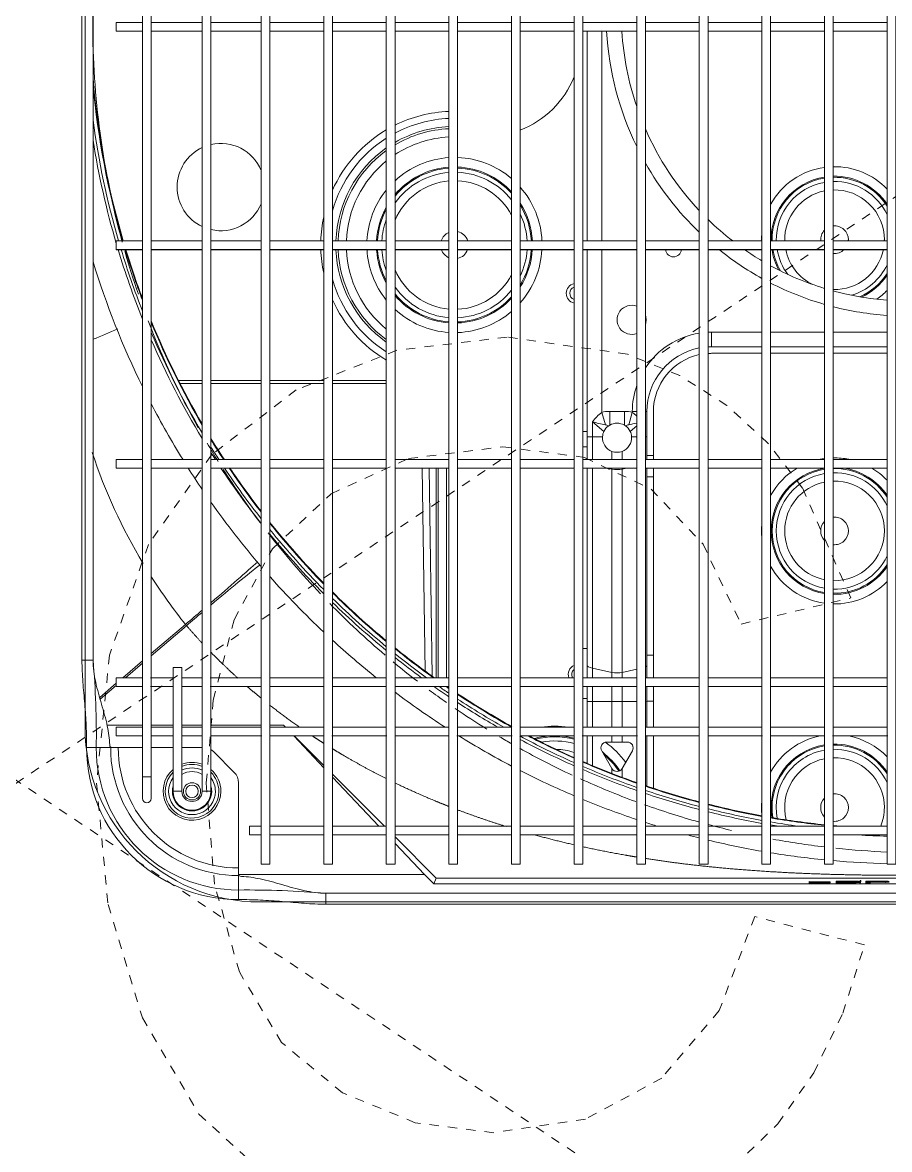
# Model space of a CAD drawing. Header units: millimetres. Extents: x 147808 to 200719, y -28592 to 8154.
# Drawn here: x 180945.8 to 181243.5, y -5226.2 to -4839.4 of the extents above; entities that cross this region are included whole.
import ezdxf

# ---------------------------------------------------------------- set-up
doc = ezdxf.new("R2010")
doc.units = ezdxf.units.MM
doc.linetypes.add('Dash', pattern=[6.35, 3.175, -3.175])
for name, color, linetype, lineweight in [('0-1', 7, 'Continuous', 5), ('A-DETL-WIDE', 7, 'Continuous', 80), ('G-IMPT', 7, 'Continuous', 5), ('M-EQPM', 7, 'Continuous', 5), ('M-EQPM-3', 7, 'Continuous', 80)]:
    doc.layers.add(name, color=color, linetype=linetype, lineweight=lineweight)
for name, color, linetype, lineweight, true_color in [('0-2', 7, 'Continuous', 5, 0x515151), ('G-IMPT-2', 7, 'Continuous', 5, 0x666666), ('M-EQPM-HDLN-1', 7, 'Dash', 5, 0x515151)]:
    doc.layers.add(name, color=color, linetype=linetype, lineweight=lineweight, true_color=true_color)

# ---------------------------------------------------------------- blocks, each defined once
blk = doc.blocks.new('TJ空调外机 - TJ空调外机1800_1200-1400100-10-001 一层空调通风平面图')
at = {"layer": 'M-EQPM-HDLN-1'}
for p, q in [((900, 600), (-900, -600)), ((-900, 600), (900, -600)), ((167.82, 152.65), (129.97, 148.11)), ((209.13, 146.78), (167.82, 152.65)), ((129.97, 148.11), (95.43, 134.51)), ((227.1, 139.44), (209.13, 146.78)), ((243.28, 129.18), (227.1, 139.44)), ((95.43, 134.51), (66.3, 112.17)), ((257.4, 116.25), (243.28, 129.18)), ((269.2, 100.92), (257.4, 116.25)), ((134, 110.95), (166.35, 114.98)), ((166.35, 114.98), (194.42, 111.34)), ((66.3, 112.17), (44.69, 81.43)), ((107.42, 98.86), (134, 110.95)), ((194.42, 111.34), (217.27, 100.44)), ((285.84, 63.1), (269.2, 100.92)), ((87.25, 79.99), (107.42, 98.86)), ((217.27, 100.44), (235.11, 81.6)), ((44.69, 81.43), (31.31, 43.48)), ((235.11, 81.6), (248.17, 54.13)), ((74.12, 55.6), (87.25, 79.99)), ((248.17, 54.13), (285.84, 63.1)), ((66.92, 28.03), (74.12, 55.6)), ((31.31, 43.48), (26.85, -0.47)), ((64.52, -0.39), (66.92, 28.03)), ((26.85, -0.47), (30.8, -42.13)), ((67.36, -35.19), (64.52, -0.39)), ((75.89, -65.29), (67.36, -35.19)), ((30.8, -42.13), (42.63, -81.03)), ((252.88, -46.3), (240.69, -78.57)), ((290.55, -56.02), (252.88, -46.3)), ((283.1, -79.44), (290.55, -56.02)), ((90.42, -89.52), (75.89, -65.29)), ((42.63, -81.03), (62.02, -114.12)), ((240.69, -78.57), (220.91, -101.78)), ((273.17, -99.91), (283.1, -79.44)), ((111.28, -106.75), (90.42, -89.52)), ((260.76, -117.43), (273.17, -99.91)), ((220.91, -101.78), (194.71, -115.8)), ((136.29, -117.04), (111.28, -106.75)), ((62.02, -114.12), (88.62, -138.35)), ((194.71, -115.8), (163.26, -120.47)), ((163.26, -120.47), (136.29, -117.04)), ((245.89, -131.98), (260.76, -117.43))]:
    blk.add_line(p, q, dxfattribs=at)
blk = doc.blocks.new('YXQH_AR_B9-20_rvt-1-10-001 一层空调通风平面图')
at = {"layer": '0-2'}
blk.add_blockref('TJ空调外机 - TJ空调外机1800_1200-1400100-10-001 一层空调通风平面图', (180944.35, -5100), dxfattribs=at)
blk = doc.blocks.new('RUXYQ18BA - top_dwg-2871796-10-001 一层空调通风平面图')
at = {"layer": 'A-DETL-WIDE'}
for points in [[(1076.62, -367.31), (1076.76, -367.32), (1076.82, -367.33), (1076.83, -367.35)], [(1076.62, -367.61), (1076.76, -367.62), (1076.82, -367.63), (1076.83, -367.65)]]:
    blk.add_open_spline(points, degree=3, dxfattribs=at)
at = {"layer": 'G-IMPT'}
for p, q in [((850.79, 188.42), (850.79, -336.37)), ((853.78, -336.37), (853.78, 188.42)), ((813.3, 143.44), (813.3, -291.39)), ((833.29, -75.47), (850.79, -75.47)), ((853.78, -75.47), (871.03, -75.47)), ((874.03, -75.47), (892.52, -75.47)), ((895.52, -75.47), (914.01, -75.47)), ((917.01, -75.47), (935.5, -75.47)), ((938.5, -75.47), (956.99, -75.47)), ((959.99, -75.47), (978.48, -75.47)), ((981.48, -75.47), (999.98, -75.47)), ((982.98, -75.47), (982.98, -147.45)), ((1002.97, -75.47), (1021.47, -75.47)), ((1024.47, -75.47), (1042.96, -75.47)), ((1045.96, -75.47), (1064.45, -75.47)), ((1067.45, -75.47), (1085.94, -75.47)), ((850.79, -147.45), (833.29, -147.45)), ((833.29, -150.44), (850.79, -150.44)), ((871.03, -147.45), (853.78, -147.45)), ((853.78, -150.44), (871.03, -150.44)), ((892.52, -147.45), (874.03, -147.45)), ((874.03, -150.44), (892.52, -150.44)), ((914.01, -147.45), (895.52, -147.45)), ((895.52, -150.44), (914.01, -150.44)), ((935.5, -147.45), (917.01, -147.45)), ((917.01, -150.44), (935.5, -150.44)), ((956.99, -147.45), (938.5, -147.45)), ((938.5, -150.44), (956.99, -150.44)), ((978.48, -147.45), (959.99, -147.45)), ((959.99, -150.44), (978.48, -150.44)), ((999.98, -147.45), (981.48, -147.45)), ((981.48, -150.44), (999.98, -150.44)), ((1021.47, -147.45), (1002.97, -147.45)), ((1002.97, -150.44), (1021.47, -150.44)), ((1042.96, -147.45), (1024.47, -147.45)), ((1024.47, -150.44), (1042.96, -150.44)), ((1064.45, -147.45), (1045.96, -147.45)), ((1045.96, -150.44), (1064.45, -150.44)), ((1085.94, -147.45), (1067.45, -147.45)), ((1067.45, -150.44), (1085.94, -150.44)), ((1042.96, -183.78), (1025.72, -183.78)), ((1064.45, -183.78), (1045.96, -183.78)), ((1085.94, -183.78), (1067.45, -183.78)), ((1042.96, -186.03), (1025.72, -186.03)), ((1064.45, -186.03), (1045.96, -186.03)), ((1085.94, -186.03), (1067.45, -186.03)), ((990.72, -210.69), (990.36, -210.92)), ((996.1, -210.92), (995.74, -210.69)), ((850.79, -222.42), (833.29, -222.42)), ((871.03, -222.42), (853.78, -222.42)), ((892.52, -222.42), (874.03, -222.42)), ((914.01, -222.42), (895.52, -222.42)), ((935.5, -222.42), (917.01, -222.42)), ((956.99, -222.42), (938.5, -222.42)), ((978.48, -222.42), (959.99, -222.42)), ((999.98, -222.42), (981.48, -222.42)), ((1021.47, -222.42), (1002.97, -222.42)), ((1042.96, -222.42), (1024.47, -222.42)), ((1064.45, -222.42), (1045.96, -222.42)), ((1085.94, -222.42), (1067.45, -222.42)), ((833.29, -225.41), (850.79, -225.41)), ((853.78, -225.41), (871.03, -225.41)), ((874.03, -225.41), (892.52, -225.41)), ((895.52, -225.41), (914.01, -225.41)), ((917.01, -225.41), (935.5, -225.41)), ((931.85, -225.41), (931.85, -297.39)), ((938.5, -225.41), (956.99, -225.41)), ((959.99, -225.41), (978.48, -225.41)), ((981.48, -225.41), (999.98, -225.41)), ((1002.97, -225.41), (1021.47, -225.41)), ((1024.47, -225.41), (1042.96, -225.41)), ((1045.96, -225.41), (1064.45, -225.41)), ((1067.45, -225.41), (1085.94, -225.41)), ((840.79, -297.39), (833.29, -297.39)), ((850.79, -297.39), (843.79, -297.39)), ((871.03, -297.39), (853.78, -297.39)), ((892.52, -297.39), (874.03, -297.39)), ((914.01, -297.39), (895.52, -297.39)), ((935.5, -297.39), (917.01, -297.39)), ((956.99, -297.39), (938.5, -297.39)), ((978.48, -297.39), (959.99, -297.39)), ((999.98, -297.39), (981.48, -297.39)), ((1021.47, -297.39), (1002.97, -297.39)), ((1042.96, -297.39), (1024.47, -297.39)), ((1064.45, -297.39), (1045.96, -297.39)), ((1085.94, -297.39), (1067.45, -297.39)), ((833.29, -300.38), (840.79, -300.38)), ((843.79, -300.38), (850.79, -300.38)), ((853.78, -300.38), (871.03, -300.38)), ((874.03, -300.38), (892.52, -300.38)), ((895.52, -300.38), (914.01, -300.38)), ((917.01, -300.38), (935.5, -300.38)), ((938.5, -300.38), (956.99, -300.38)), ((959.99, -300.38), (978.48, -300.38)), ((981.48, -300.38), (999.98, -300.38)), ((1002.97, -300.38), (1021.47, -300.38)), ((1024.47, -300.38), (1042.96, -300.38)), ((1045.96, -300.38), (1064.45, -300.38)), ((1067.45, -300.38), (1085.94, -300.38)), ((818.12, -313.65), (830.29, -313.65)), ((833.29, -313.65), (840.79, -313.65)), ((840.79, -314.38), (833.29, -314.38)), ((843.79, -313.65), (850.79, -313.65)), ((850.79, -314.38), (843.79, -314.38)), ((853.78, -313.65), (871.03, -313.65)), ((871.03, -314.38), (853.78, -314.38)), ((892.52, -314.38), (874.03, -314.38)), ((914.01, -314.38), (895.52, -314.38)), ((935.5, -314.38), (917.01, -314.38)), ((956.99, -314.38), (938.5, -314.38)), ((978.48, -314.38), (959.99, -314.38)), ((999.98, -314.38), (981.48, -314.38)), ((1021.47, -314.38), (1002.97, -314.38)), ((1042.96, -314.38), (1024.47, -314.38)), ((1064.45, -314.38), (1045.96, -314.38)), ((1085.94, -314.38), (1067.45, -314.38)), ((833.29, -317.38), (840.79, -317.38)), ((843.79, -317.38), (850.79, -317.38)), ((853.78, -317.38), (871.03, -317.38)), ((874.03, -317.38), (892.52, -317.38)), ((892.52, -328.3), (882.21, -317.38)), ((892.52, -327.51), (882.41, -317.38)), ((895.52, -317.38), (914.01, -317.38)), ((917.01, -317.38), (935.5, -317.38)), ((938.5, -317.38), (956.99, -317.38)), ((959.99, -317.38), (978.48, -317.38)), ((981.48, -317.38), (999.98, -317.38)), ((982.98, -317.38), (982.98, -326.79)), ((1002.97, -317.38), (1021.47, -317.38)), ((1003.47, -317.38), (1003.47, -334.6)), ((1005.72, -317.38), (1005.72, -335.35)), ((1024.47, -317.38), (1042.96, -317.38)), ((1045.96, -317.38), (1064.45, -317.38)), ((1067.45, -317.38), (1085.94, -317.38)), ((840.79, -321.38), (833.29, -321.38)), ((850.79, -321.38), (843.79, -321.38)), ((861.82, -329.91), (854.75, -322.84)), ((913.33, -348.36), (895.52, -330.52)), ((911.46, -348.36), (895.52, -331.48)), ((892.52, -348.36), (874.03, -348.36)), ((874.03, -351.36), (892.52, -351.36)), ((914.01, -348.36), (895.52, -348.36)), ((895.52, -351.36), (914.01, -351.36)), ((935.5, -348.36), (917.01, -348.36)), ((917.01, -351.36), (935.5, -351.36)), ((956.99, -348.36), (938.5, -348.36)), ((938.5, -351.36), (956.99, -351.36)), ((978.48, -348.36), (959.99, -348.36)), ((959.99, -351.36), (978.48, -351.36)), ((999.98, -348.36), (981.48, -348.36)), ((981.48, -351.36), (999.98, -351.36)), ((1021.47, -348.36), (1002.97, -348.36)), ((1002.97, -351.36), (1021.47, -351.36)), ((1042.96, -348.36), (1024.47, -348.36)), ((1024.47, -351.36), (1042.96, -351.36)), ((1064.45, -348.36), (1045.96, -348.36)), ((1045.96, -351.36), (1064.45, -351.36)), ((1085.94, -348.36), (1067.45, -348.36)), ((1067.45, -351.36), (1085.94, -351.36)), ((927.11, -364.94), (917.01, -354.24)), ((1076.83, -367.83), (1076.83, -367.17)), ((893.27, -371.36), (1303.1, -371.36))]:
    blk.add_line(p, q, dxfattribs=at)
at = {"layer": 'G-IMPT', "flags": 128}
for points in [[(871.03, 213.41), (871.03, -361.36), (874.03, -361.36), (874.03, 213.41)], [(892.52, 213.41), (892.52, -361.36), (895.52, -361.36), (895.52, 213.41)], [(914.01, 213.41), (914.01, -361.36), (917.01, -361.36), (917.01, 213.41)], [(935.5, 213.41), (935.5, -361.36), (938.5, -361.36), (938.5, 213.41)], [(956.99, 213.41), (956.99, -361.36), (959.99, -361.36), (959.99, 213.41)], [(978.48, 213.41), (978.48, -361.36), (981.48, -361.36), (981.48, 213.41)], [(999.98, 213.41), (999.98, -361.36), (1002.97, -361.36), (1002.97, 213.41)], [(1021.47, 213.41), (1021.47, -361.36), (1024.47, -361.36), (1024.47, 213.41)], [(1042.96, 213.41), (1042.96, -361.36), (1045.96, -361.36), (1045.96, 213.41)], [(1064.45, 213.41), (1064.45, -361.36), (1067.45, -361.36), (1067.45, 213.41)], [(1085.94, 213.41), (1085.94, -361.36), (1088.94, -361.36), (1088.94, 213.41)], [(830.29, 183.42), (830.29, -331.37), (833.29, -331.37), (833.29, 183.42)], [(1064.96, -367.73), (1059.2, -367.65), (1066.45, -367.71), (1066.45, -367.75), (1059.2, -367.86), (1059.2, -367.81)]]:
    blk.add_lwpolyline(points, close=True, dxfattribs=at)
for points in [[(830.29, -72.48), (821.3, -72.48), (821.3, -75.47), (830.29, -75.47)], [(830.29, -147.45), (821.3, -147.45), (821.3, -150.44), (830.29, -150.44)], [(982.98, -150.44), (982.98, -212.91), (982.98, -218.18), (982.98, -222.42)], [(1003.47, -206.02), (1003.47, -221.16), (1003.47, -222.42)], [(1005.72, -206.02), (1005.72, -221.16), (1005.72, -222.42)], [(830.29, -222.42), (821.3, -222.42), (821.3, -225.41), (830.29, -225.41)], [(982.98, -225.41), (982.98, -287.37), (982.98, -297.39)], [(1003.47, -225.41), (1003.47, -228.38), (1003.47, -289.59), (1003.47, -297.39)], [(1005.72, -225.41), (1005.72, -228.38), (1005.72, -289.59), (1005.72, -297.39)], [(843.79, -336.37), (843.79, -293.89), (840.79, -293.89), (840.79, -336.37)], [(830.29, -297.39), (821.3, -297.39), (821.3, -300.38), (830.29, -300.38)], [(982.98, -300.38), (982.98, -304.48), (982.98, -314.38)], [(1003.47, -300.38), (1003.47, -305.48), (1003.47, -314.38)], [(1005.72, -300.38), (1005.72, -305.48), (1005.72, -314.38)], [(830.29, -314.38), (821.3, -314.38), (821.3, -317.38), (830.29, -317.38)], [(874.03, -313.65), (878.68, -313.65), (879.41, -314.38), (878.68, -313.65)], [(996.76, -319.47), (994.98, -319.47), (991.48, -319.47), (989.69, -319.47)], [(819.72, -321.38), (821.96, -321.38), (830.29, -321.38)], [(987.96, -322.47), (991.48, -328.56), (991.5, -328.59)], [(998.49, -322.47), (994.96, -328.59), (994.98, -328.56)], [(930.3, -368.13), (927.11, -364.94), (863.28, -364.94), (863.28, -362.7), (863.28, -333.44)], [(1333.09, -333.44), (1333.09, -362.24), (1333.08, -364.94), (1259.35, -364.94), (1256.17, -368.13), (930.3, -368.13), (931.1, -366.18)], [(871.03, -348.36), (867.03, -348.36), (867.03, -351.36), (871.03, -351.36)], [(1260.17, -361.36), (1255.36, -366.18), (931.1, -366.18), (917.01, -352.05)], [(1059.2, -367.81), (1059.2, -367.65), (1059.2, -367.6), (1059.2, -367.3), (1066.45, -367.41), (1066.45, -367.71)], [(1069.92, -367.58), (1069.92, -367.77), (1069.92, -367.92), (1068.47, -367.92), (1068.47, -367.54), (1068.47, -367.24)], [(1080.12, -367.58), (1080.12, -367.72), (1080.12, -367.92), (1078.67, -367.92), (1078.67, -367.54), (1078.67, -367.24)]]:
    blk.add_lwpolyline(points, dxfattribs=at)
at = {"layer": 'G-IMPT'}
blk.add_circle((847.29, -336.37), 2.15, dxfattribs=at)
for centre, radius, start, end in [((1093.19, -69.57), 98.46, 183.4358, 198.7909), ((1093.23, -68.44), 280.89, 184.7269, 196.3353), ((1093.23, -68.44), 281.09, 185.1965, 196.3234), ((937.41, -148.85), 39.98, 92.7388, 120.6827), ((1093.19, -69.57), 98.46, 203.617, 223.2454), ((857.17, -128.95), 14.99, 115.1832, 244.8168), ((857.17, -128.95), 14.99, 115.1832, 244.8168), ((857.17, -128.95), 14.99, 22.409, 103.0331), ((857.17, -128.95), 14.99, 22.409, 103.0331), ((937.41, -148.85), 39.98, 125.823, 177.9912), ((937.41, -148.85), 24.99, 94.3847, 144.7312), ((937.41, -148.85), 24.99, 38.4134, 87.5041), ((1067.9, -147.03), 19.99, 99.9217, 181.1835), ((1067.9, -147.03), 19.99, 25.4851, 91.278), ((857.17, -128.95), 14.99, 256.9669, 337.591), ((857.17, -128.95), 14.99, 256.9669, 337.591), ((937.41, -148.85), 24.99, 3.2151, 25.3716), ((937.41, -148.85), 24.99, 159.464, 176.7849), ((1093.19, -69.57), 98.46, 225.7357, 232.2692), ((1067.9, -147.03), 4.75, 0, 95.3884), ((1067.9, -147.03), 4.75, 0, 95.3884), ((937.41, -148.85), 4.75, 113.7271, 162.8317), ((937.41, -148.85), 4.75, 113.7271, 162.8317), ((937.41, -148.85), 4.75, 17.1683, 76.7501), ((937.41, -148.85), 4.75, 17.1683, 76.7501), ((1067.9, -147.03), 4.75, 136.5093, 184.9891), ((1067.9, -147.03), 4.75, 136.5093, 184.9891), ((1093.23, -68.44), 281.09, 196.9614, 200.7018), ((1093.23, -68.44), 280.89, 196.9738, 200.5936), ((937.41, -148.85), 39.98, 182.2894, 234.177), ((937.41, -148.85), 24.99, 183.6646, 200.536), ((937.41, -148.85), 4.75, 199.6577, 246.2729), ((937.41, -148.85), 4.75, 199.6577, 246.2729), ((937.41, -148.85), 4.75, 283.2499, 340.3423), ((937.41, -148.85), 4.75, 283.2499, 340.3423), ((937.41, -148.85), 24.99, 334.6284, 356.3354), ((1012.61, -150.15), 2.75, 186.1145, 353.8855), ((1012.61, -150.15), 2.75, 79.8641, 100.1359), ((1093.19, -69.57), 98.46, 235.2203, 239.326), ((1067.9, -147.03), 19.99, 189.8259, 216.4975), ((1067.9, -147.03), 4.75, 264.6116, 314.0655), ((1067.9, -147.03), 4.75, 264.6116, 314.0655), ((1067.9, -147.03), 4.75, 355.0109, 0), ((1067.9, -147.03), 4.75, 355.0109, 0), ((1093.23, -68.44), 292.88, 197.1024, 206.135), ((1093.19, -69.57), 98.46, 241.3345, 253.0296), ((1067.9, -147.03), 19.99, 287.3342, 334.5149), ((937.41, -148.85), 24.99, 215.2688, 265.6153), ((937.41, -148.85), 24.99, 272.4959, 321.5866), ((979.23, -165.43), 2.25, 109.4712, 250.5288), ((1093.19, -69.57), 98.46, 254.8456, 265.779), ((998.23, -174.53), 5, 69.5127, 290.4873), ((998.23, -174.53), 5, 0, 18.1949), ((631.2, 264.21), 481.23, 292.2388, 293.3343), ((1093.23, -68.44), 280.89, 202.2673, 210.3283), ((1093.23, -68.44), 281.09, 202.3666, 210.3979), ((998.23, -174.53), 5, 341.8051, 0), ((1025.72, -206.02), 22.24, 101.0118, 180), ((1025.72, -206.02), 22.24, 90, 93.2206), ((1025.72, -206.02), 19.99, 102.2689, 180), ((1025.72, -206.02), 19.99, 90, 93.5833), ((1093.23, -68.44), 292.88, 207.4363, 211.7161), ((993.23, -215.01), 5, 125.0171, 153.9883), ((993.23, -215.01), 5, 59.8738, 120.1262), ((993.23, -215.01), 5, 26.0117, 54.9829), ((1093.23, -68.44), 280.89, 211.5186, 213.2411), ((1093.23, -68.44), 281.09, 211.585, 213.2143), ((993.23, -215.01), 5, 175.8419, 249.5077), ((993.23, -215.01), 5, 153.9883, 175.8419), ((993.23, -215.01), 5, 290.4923, 4.1581), ((993.23, -215.01), 5, 4.1581, 26.0117), ((993.23, -215.01), 5, 249.5077, 290.4923), ((1093.23, -68.44), 292.88, 212.4084, 214.1271), ((1093.23, -68.44), 281.09, 213.9481, 217.7659), ((1093.23, -68.44), 280.89, 213.9755, 217.7132), ((1067.9, -246.99), 19.99, 99.9217, 260.0783), ((1067.9, -246.99), 19.99, 25.4851, 91.278), ((1093.23, -68.44), 292.88, 215.1591, 220.6519), ((1067.9, -246.99), 4.75, 0, 95.3884), ((1067.9, -246.99), 4.75, 0, 95.3884), ((1093.23, -68.44), 280.89, 218.7022, 224.392), ((1093.23, -68.44), 281.09, 218.7531, 224.4337), ((1067.9, -246.99), 4.75, 136.5093, 223.4907), ((1067.9, -246.99), 4.75, 136.5093, 223.4907), ((1067.9, -246.99), 4.75, 264.6116, 0), ((1067.9, -246.99), 4.75, 264.6116, 0), ((1067.9, -246.99), 19.99, 268.722, 334.5149), ((1093.23, -68.44), 292.88, 221.5443, 226.7406), ((1093.23, -68.44), 280.89, 225.2598, 230.3529), ((1093.23, -68.44), 281.09, 225.3001, 230.3867), ((1093.23, -68.44), 292.88, 227.5409, 231.415), ((1093.23, -68.44), 280.89, 231.1428, 234.594), ((1093.23, -68.44), 281.09, 231.1757, 234.5367), ((979.93, -296.28), 2.25, 130.124, 209.3579), ((1093.23, -68.44), 281.09, 235.6043, 235.865), ((1093.23, -68.44), 280.89, 235.6639, 235.8373), ((1093.23, -68.44), 292.88, 233.0093, 237.1089), ((1093.23, -68.44), 280.89, 236.5734, 240.9854), ((1093.23, -68.44), 281.09, 236.6003, 241.0382), ((820.38, -320.39), 1.33, 179.227, 219.7764), ((1093.23, -68.44), 292.88, 238.2055, 242.279), ((1093.23, -68.44), 281.09, 242.3268, 245.9064), ((1093.23, -68.44), 280.89, 242.4047, 245.8881), ((971.84, -344.08), 24.99, 74.5717, 100.5184), ((989.69, -321.47), 2, 90, 210), ((996.76, -321.47), 2, 330, 90), ((819.7, -320.89), 0.491, 226.521, 272.8887), ((851.21, -326.37), 5, 45, 59.0551), ((1067.9, -341.95), 19.99, 99.9217, 190.8181), ((1067.9, -341.95), 19.99, 25.4851, 91.278), ((1093.23, -68.44), 280.89, 246.5566, 250.6094), ((1093.23, -68.44), 281.09, 246.5742, 250.6237), ((993.23, -327.59), 2, 210, 330), ((858.28, -333.44), 5, 0, 45), ((1093.23, -68.44), 292.88, 242.9397, 246.9342), ((847.29, -336.37), 6.5, 180, 360), ((847.29, -336.37), 3.5, 180, 0), ((1093.23, -68.44), 280.89, 251.2566, 255.1971), ((1093.23, -68.44), 281.09, 251.2704, 255.2079), ((1093.23, -68.44), 292.88, 247.5703, 251.4333), ((1067.9, -341.95), 4.75, 136.5093, 223.4907), ((1067.9, -341.95), 4.75, 136.5093, 223.4907), ((1067.9, -341.95), 4.75, 0, 95.3884), ((1067.9, -341.95), 4.75, 0, 95.3884), ((1093.23, -68.44), 280.89, 255.8289, 259.6895), ((1093.23, -68.44), 281.09, 255.8392, 259.697), ((1067.9, -341.95), 4.75, 264.6116, 0), ((1067.9, -341.95), 4.75, 264.6116, 0), ((1093.23, -68.44), 292.88, 252.051, 252.8908), ((1093.23, -68.44), 280.89, 260.3107, 264.1186), ((1093.23, -68.44), 281.09, 260.3176, 264.1228), ((1093.23, -68.44), 280.89, 264.7332, 265.2475), ((1093.23, -68.44), 292.88, 255.013, 255.8164), ((1093.23, -68.44), 292.88, 256.4207, 260.1162), ((1093.23, -68.44), 292.88, 260.7111, 264.3603), ((1093.23, -68.44), 292.88, 264.9495, 268.5736), ((863.77, -364.96), 0.489, 177.0216, 223.5686), ((864.26, -364.28), 1.32, 230.1889, 270.8077)]:
    blk.add_arc(centre, radius, start, end, dxfattribs=at)
for points, knots in [([(819.05, -320.38), (818.98, -318.25), (818.66, -316.11), (817.67, -311.48), (816.95, -308.98), (815.5, -303.97), (814.77, -301.46), (813.67, -296.43), (813.3, -293.91), (813.3, -291.39)], [0, 0, 0, 0, 0.223711, 0.223711, 0.482474, 0.482474, 0.741237, 0.741237, 1, 1, 1, 1]), ([(893.27, -371.36), (890.75, -371.36), (888.23, -370.99), (883.2, -369.89), (880.68, -369.15), (875.68, -367.7), (873.18, -366.99), (868.55, -366), (866.41, -365.68), (864.28, -365.6)], [0, 0, 0, 0, 0.258763, 0.258763, 0.517526, 0.517526, 0.776289, 0.776289, 1, 1, 1, 1]), ([(1072.61, -367.24), (1073.25, -367.24), (1073.82, -367.24), (1074.29, -367.24), (1074.76, -367.24), (1075.2, -367.25), (1075.6, -367.26), (1076.01, -367.27), (1076.31, -367.28), (1076.52, -367.3)], [0.332823381, 0.332823381, 0.332823381, 0.332823381, 0.333384993, 0.333384993, 0.333384993, 0.333862304, 0.333862304, 0.333862304, 0.334353237, 0.334353237, 0.334353237, 0.334353237]), ([(1078.67, -367.24), (1080.05, -367.24), (1081.42, -367.24), (1082.8, -367.24), (1083.46, -367.24), (1084.02, -367.24), (1084.96, -367.24), (1085.4, -367.25), (1085.81, -367.26)], [0, 0, 0, 0, 0.2496949, 0.2496949, 0.2496949, 0.3745424, 0.3745424, 0.4993898, 0.4993898, 0.4993898, 0.4993898]), ([(1076.81, -367.66), (1076.74, -367.69), (1076.42, -367.71), (1075.2, -367.75), (1074.16, -367.77), (1072.72, -367.77), (1071.79, -367.76), (1070.85, -367.77), (1069.92, -367.77)], [0.4175591, 0.4175591, 0.4175591, 0.4175591, 0.5338554, 0.5338554, 0.6671766, 0.6671766, 0.6671766, 1, 1, 1, 1]), ([(1075.33, -367.65), (1075.33, -367.65), (1075.33, -367.65), (1075.33, -367.63), (1075.21, -367.62), (1074.99, -367.61), (1074.76, -367.6), (1074.49, -367.59), (1073.84, -367.59), (1073.36, -367.58), (1072.71, -367.58), (1072.47, -367.58), (1072.23, -367.58), (1071.99, -367.58)], [0.4385011, 0.4385011, 0.4385011, 0.4385011, 0.4385246, 0.4385246, 0.5, 0.5, 0.5, 0.625, 0.625, 0.75, 0.75, 0.75, 0.814375, 0.814375, 0.814375, 0.814375]), ([(1072.61, -367.54), (1073.25, -367.54), (1073.82, -367.54), (1074.29, -367.54), (1074.76, -367.54), (1075.2, -367.55), (1075.6, -367.56), (1076.01, -367.57), (1076.31, -367.58), (1076.52, -367.6)], [0.332823381, 0.332823381, 0.332823381, 0.332823381, 0.333384993, 0.333384993, 0.333384993, 0.333862304, 0.333862304, 0.333862304, 0.334353237, 0.334353237, 0.334353237, 0.334353237]), ([(1078.67, -367.54), (1080.05, -367.54), (1081.42, -367.54), (1082.8, -367.54), (1083.46, -367.54), (1084.02, -367.54), (1084.96, -367.54), (1085.4, -367.55), (1085.81, -367.56)], [0, 0, 0, 0, 0.2496949, 0.2496949, 0.2496949, 0.3745424, 0.3745424, 0.4993898, 0.4993898, 0.4993898, 0.4993898]), ([(1084.37, -367.59), (1084.04, -367.59), (1083.55, -367.58), (1082.91, -367.58), (1082.44, -367.58), (1081.96, -367.58), (1081.49, -367.58)], [0.6663407, 0.6663407, 0.6663407, 0.6663407, 0.6668297, 0.6668297, 0.6668297, 0.8363769, 0.8363769, 0.8363769, 0.8363769]), ([(1085.52, -367.65), (1085.52, -367.65), (1085.52, -367.65), (1085.52, -367.63), (1085.41, -367.62), (1084.96, -367.6), (1084.69, -367.59), (1084.37, -367.59)], [0.5344085, 0.5344085, 0.5344085, 0.5344085, 0.5348261, 0.5348261, 0.6005834, 0.6005834, 0.6663407, 0.6663407, 0.6663407, 0.6663407])]:
    blk.add_open_spline(points, degree=3, knots=knots, dxfattribs=at)
for points in [[(1068.47, -367.24), (1069.85, -367.24), (1071.23, -367.24), (1072.61, -367.24)], [(1085.81, -367.26), (1086.21, -367.27), (1086.51, -367.28), (1086.72, -367.3)], [(1068.47, -367.54), (1069.85, -367.54), (1071.23, -367.54), (1072.61, -367.54)], [(1085.81, -367.56), (1086.21, -367.57), (1086.51, -367.58), (1086.72, -367.6)]]:
    blk.add_open_spline(points, degree=3, dxfattribs=at)
at = {"layer": 'G-IMPT-2'}
for p, q in [((987.98, -147.45), (987.98, -75.47)), ((1064.45, -178.78), (1045.96, -178.78)), ((1085.94, -178.78), (1067.45, -178.78)), ((917.01, -183.44), (917.1, -183.29)), ((842.66, -195.38), (850.79, -195.38)), ((850.79, -196.36), (843.16, -196.36)), ((853.78, -195.38), (871.03, -195.38)), ((871.03, -196.36), (853.78, -196.36)), ((874.03, -195.38), (892.52, -195.38)), ((892.52, -196.36), (874.03, -196.36)), ((895.52, -195.38), (914.01, -195.38)), ((914.01, -196.36), (895.52, -196.36)), ((1003.47, -206.02), (1002.97, -206.02)), ((997.72, -212.82), (999.98, -210.96)), ((981.48, -212.91), (982.98, -212.91)), ((998.21, -214.65), (999.98, -214.65)), ((1003.47, -214.65), (1002.97, -214.65)), ((982.98, -218.18), (981.48, -218.18)), ((991.48, -219.7), (991.48, -222.42)), ((994.98, -219.7), (994.98, -222.42)), ((1005.72, -221.16), (1003.47, -221.16)), ((927.31, -295.09), (926.33, -225.41)), ((928.75, -225.41), (929.75, -296.85)), ((931.12, -297.39), (931.12, -225.41)), ((934.69, -225.41), (934.69, -297.39)), ((984.8, -225.41), (984.8, -294.13)), ((991.48, -225.41), (991.48, -225.74)), ((994.98, -225.41), (994.98, -225.74)), ((1005.72, -228.38), (1003.47, -228.38)), ((981.48, -287.37), (982.98, -287.37)), ((1005.72, -289.59), (1003.47, -289.59)), ((823.53, -297.39), (830.29, -291.63)), ((830.29, -292.38), (824.41, -297.39)), ((815.6, -304.13), (821.3, -299.28)), ((821.3, -300.03), (815.76, -304.74)), ((982.98, -304.48), (981.48, -304.48)), ((984.8, -317.38), (984.8, -327.56)), ((991.48, -317.38), (991.48, -319.47)), ((994.98, -317.38), (994.98, -319.47)), ((991.48, -328.56), (991.48, -330.25)), ((994.98, -328.56), (994.98, -331.59)), ((840.79, -336.37), (843.79, -336.37)), ((853.78, -336.37), (850.79, -336.37))]:
    blk.add_line(p, q, dxfattribs=at)
at = {"layer": 'G-IMPT-2', "flags": 128}
for points in [[(813.3, -291.39), (809.5, -291.39), (809.5, 143.44), (813.3, 143.44)], [(987.98, -150.44), (987.98, -206.31), (989.22, -210.55)], [(1025.72, -183.78), (1025.72, -178.78), (1042.96, -178.78)], [(990.72, -210.69), (990.72, -205.95), (995.74, -205.95), (995.74, -210.69)], [(999.98, -206.02), (998.48, -206.02), (998.48, -206.31), (997.24, -210.55)], [(988.74, -212.82), (984.8, -209.57), (984.8, -214.65), (982.98, -214.65)], [(984.8, -222.42), (984.8, -214.65), (988.24, -214.65)], [(989.97, -225.41), (991.48, -225.74), (991.48, -295.58)], [(996.49, -225.41), (994.98, -225.74), (994.98, -295.58)], [(833.29, -289.08), (845.04, -279.1), (845.42, -279.52), (833.29, -289.84)], [(984.8, -297.39), (984.8, -294.13), (991.48, -295.58), (991.48, -297.39)], [(999.98, -294.49), (994.98, -295.58), (994.98, -297.39)], [(984.8, -300.38), (984.8, -305.55), (982.98, -305.55)], [(991.48, -300.38), (991.48, -305.55), (984.8, -305.55), (984.8, -314.38)], [(994.98, -300.38), (994.98, -305.55), (991.48, -305.55), (991.48, -314.38)], [(999.98, -305.55), (994.98, -305.55), (994.98, -314.38)], [(1005.72, -305.48), (1003.47, -305.48), (1002.97, -305.55)], [(819.72, -321.38), (819.36, -321.38), (819.07, -321.38), (814.4, -321.38), (811.11, -321.38)], [(863.28, -364.93), (863.28, -365.3), (863.28, -365.58), (863.28, -370.26), (863.28, -373.55)], [(1303.1, -371.36), (1303.1, -375.15), (893.27, -375.15), (893.27, -371.36)]]:
    blk.add_lwpolyline(points, dxfattribs=at)
at = {"layer": 'G-IMPT-2'}
blk.add_circle((847.29, -336.37), 2.95, dxfattribs=at)
for centre, radius, start, end in [((1093.19, -69.57), 103.71, 183.2617, 205.9999), ((948.03, -78.87), 32.83, 291.3802, 338.1109), ((937.41, -148.85), 45.92, 92.3846, 116.3803), ((1093.23, -68.44), 282.44, 187.6409, 196.243), ((937.41, -148.85), 43.51, 92.517, 117.9681), ((937.41, -148.85), 40.72, 92.6893, 120.0713), ((937.41, -148.85), 45.92, 120.6394, 155.8327), ((937.41, -148.85), 43.51, 122.5415, 164.3601), ((937.41, -148.85), 37.15, 92.9482, 123.3168), ((1093.23, -68.44), 283.44, 189.0228, 196.38), ((937.41, -148.85), 40.72, 125.0804, 178.0275), ((937.41, -148.85), 30.07, 93.643, 132.7306), ((937.41, -148.85), 30.07, 49.3675, 87.9259), ((937.41, -148.85), 37.15, 129.05, 177.8377), ((937.41, -148.85), 26.78, 94.0912, 139.6325), ((937.41, -148.85), 26.43, 94.1449, 140.5237), ((937.41, -148.85), 26.78, 43.0129, 87.671), ((937.41, -148.85), 26.43, 42.2022, 87.6404), ((1093.19, -69.57), 103.71, 209.5554, 226.2458), ((1067.9, -147.03), 25.07, 97.8974, 151.0471), ((1067.9, -147.03), 25.07, 43.9592, 91.0191), ((937.41, -148.85), 22.1, 94.9584, 157.3739), ((937.41, -148.85), 22.1, 27.6455, 87.178), ((1067.9, -147.03), 21.78, 99.0995, 181.0863), ((1067.9, -147.03), 21.43, 99.2478, 181.1038), ((1067.9, -147.03), 21.78, 34.0499, 91.173), ((1067.9, -147.03), 21.43, 32.6549, 91.1919), ((937.41, -148.85), 30.07, 141.1037, 177.3284), ((937.41, -148.85), 30.07, 2.6716, 41.3284), ((1067.9, -147.03), 17.11, 101.617, 181.3832), ((1067.9, -147.03), 17.11, 0, 91.4936), ((937.41, -148.85), 26.78, 3.0001, 32.5222), ((937.41, -148.85), 26.43, 3.0394, 31.3254), ((937.41, -148.85), 45.92, 167.8663, 178.251), ((937.41, -148.85), 26.78, 150.9138, 176.9999), ((937.41, -148.85), 26.43, 152.2931, 176.9606), ((1067.9, -147.03), 25.07, 174.0608, 180.9437), ((1093.23, -68.44), 283.44, 196.8164, 201.9254), ((1093.23, -68.44), 282.44, 196.8777, 201.4161), ((937.41, -148.85), 45.92, 181.9934, 192.1337), ((937.41, -148.85), 40.72, 182.2481, 234.9196), ((937.41, -148.85), 37.15, 182.4644, 230.95), ((937.41, -148.85), 30.07, 183.045, 218.8963), ((937.41, -148.85), 26.78, 183.4195, 209.0862), ((937.41, -148.85), 26.43, 183.4643, 207.7069), ((937.41, -148.85), 26.78, 327.4778, 356.5805), ((937.41, -148.85), 30.07, 318.6716, 356.955), ((937.41, -148.85), 26.43, 328.6746, 356.5357), ((1093.19, -69.57), 103.71, 231.2412, 241.0309), ((1067.9, -147.03), 21.78, 189.0118, 208.5471), ((1067.9, -147.03), 21.43, 189.1586, 209.9015), ((1067.9, -147.03), 17.11, 191.5043, 244.1425), ((1067.9, -147.03), 17.11, 268.5064, 348.4957), ((1067.9, -147.03), 17.11, 358.6168, 0), ((937.41, -148.85), 22.1, 202.6261, 265.0416), ((1067.9, -147.03), 21.43, 293.9302, 327.3451), ((937.41, -148.85), 43.51, 195.6399, 237.4585), ((937.41, -148.85), 22.1, 272.822, 332.3545), ((979.23, -165.43), 3.45, 102.5559, 257.4441), ((1093.19, -69.57), 103.71, 242.9079, 253.9123), ((1067.9, -147.03), 21.78, 295.2845, 325.9501), ((937.41, -148.85), 26.43, 219.4763, 265.8551), ((937.41, -148.85), 26.78, 220.3675, 265.9088), ((1067.9, -147.03), 25.07, 305.4856, 316.0408), ((937.41, -148.85), 45.92, 204.1673, 239.4673), ((937.41, -148.85), 26.43, 272.3596, 317.7978), ((937.41, -148.85), 26.78, 272.329, 316.9871), ((1093.19, -69.57), 103.71, 255.6294, 265.9929), ((937.41, -148.85), 30.07, 227.2694, 266.357), ((937.41, -148.85), 30.07, 272.0741, 310.6325), ((1093.23, -68.44), 282.44, 203.0243, 210.8623), ((1093.23, -68.44), 283.44, 203.4951, 211.1988), ((1025.72, -206.02), 27.24, 98.9727, 146.6015), ((1025.72, -206.02), 27.24, 90, 92.6292), ((1025.72, -206.02), 27.24, 160.9009, 180), ((996.72, -218.01), 14.61, 126.7634, 144.7135), ((989.73, -218.01), 14.61, 45.3611, 53.2366), ((1042.39, 39.7), 255.84, 256.9915, 258.005), ((944.07, 39.7), 255.84, 281.995, 282.6237), ((995.11, -159.47), 191.92, 198.4218, 210.9399), ((1093.23, -68.44), 282.44, 212.0285, 213.0349), ((1093.23, -68.44), 283.44, 212.35, 212.9036), ((1067.9, -246.99), 25.07, 97.8974, 101.388), ((1067.9, -246.99), 25.07, 78.612, 91.0191), ((1093.23, -68.44), 283.44, 213.6286, 218.3754), ((1093.23, -68.44), 282.44, 213.7636, 218.1186), ((1067.9, -246.99), 25.07, 120.6049, 151.0471), ((1067.9, -246.99), 21.78, 99.0995, 260.9005), ((1067.9, -246.99), 21.43, 99.2478, 260.7522), ((1067.9, -246.99), 21.43, 32.6549, 91.1919), ((1067.9, -246.99), 21.78, 34.0499, 82.1753), ((1067.9, -246.99), 25.07, 43.9592, 59.3951), ((1067.9, -246.99), 17.11, 101.617, 258.383), ((1067.9, -246.99), 17.11, 0, 91.4936), ((1093.23, -68.44), 282.44, 219.0936, 224.7128), ((1067.9, -246.99), 25.07, 174.0608, 185.9392), ((1067.9, -246.99), 17.11, 268.5064, 0), ((1093.23, -68.44), 283.44, 219.3416, 224.9165), ((1067.9, -246.99), 25.07, 208.9529, 262.1026), ((1067.9, -246.99), 21.43, 268.8081, 327.3451), ((1067.9, -246.99), 21.78, 268.827, 325.9501), ((995.11, -159.47), 191.92, 212.5887, 218.5597), ((1067.9, -246.99), 25.07, 268.9809, 316.0408), ((1093.23, -68.44), 282.44, 225.571, 230.6134), ((1093.23, -68.44), 283.44, 225.7687, 230.7791), ((1093.23, -68.44), 282.44, 231.3961, 234.1533), ((531.37, -316.71), 283.07, 359.0557, 5.1325), ((1093.23, -68.44), 283.44, 231.5572, 233.8746), ((979.93, -296.28), 3.45, 114.8529, 198.647), ((1093.23, -68.44), 283.44, 234.9158, 236.1867), ((1093.23, -68.44), 282.44, 235.2055, 236.0508), ((1093.23, -68.44), 282.44, 236.781, 240.5462), ((1093.23, -68.44), 283.44, 236.9132, 240.1904), ((971.84, -344.08), 30.07, 80.9837, 99.0163), ((1093.23, -68.44), 282.44, 241.8081, 246.029), ((1093.23, -68.44), 283.44, 241.9602, 246.1188), ((971.84, -344.08), 26.78, 94.4508, 105.2655), ((971.84, -344.08), 26.43, 75.433, 104.4377), ((971.84, -344.08), 26.78, 75.6255, 85.5492), ((971.84, -344.08), 30.07, 35.8855, 54.7074), ((1067.9, -341.95), 25.07, 101.388, 151.0471), ((1067.9, -341.95), 21.78, 99.0995, 189.0935), ((1067.9, -341.95), 21.43, 99.2478, 189.4063), ((1067.9, -341.95), 21.78, 34.0499, 91.173), ((1067.9, -341.95), 21.43, 32.6549, 91.1919), ((1067.9, -341.95), 25.07, 43.9592, 78.612), ((863.28, -321.38), 52.17, 180, 270), ((863.28, -321.38), 48.88, 180, 270), ((797.39, -321.38), 21.97, 0, 0.3494), ((863.28, -321.38), 43.92, 180, 270), ((863.28, -321.38), 41.32, 180, 270), ((971.84, -344.08), 22.1, 72.4966, 88.7325), ((971.84, -344.08), 26.78, 33.4036, 52.3487), ((971.84, -344.08), 26.43, 33.7288, 50.4458), ((1067.9, -341.95), 17.11, 0, 91.4936), ((847.29, -336.37), 9.91, 69.3273, 110.6727), ((847.29, -336.37), 9.2, 67.6576, 112.3424), ((847.29, -336.37), 8.02, 64.15, 115.85), ((1093.23, -68.44), 282.44, 246.6931, 250.7202), ((1067.9, -341.95), 17.11, 101.617, 194.3222), ((847.29, -336.37), 9.91, 130.967, 360), ((847.29, -336.37), 9.2, 134.9085, 360), ((847.29, -336.37), 8.02, 144.0711, 360), ((847.29, -336.37), 6.75, 58.7898, 121.2102), ((847.29, -336.37), 9.91, 0, 49.033), ((847.29, -336.37), 9.2, 0, 45.0915), ((847.29, -336.37), 8.02, 0, 35.9289), ((1093.23, -68.44), 283.44, 246.7801, 250.7908), ((847.29, -336.37), 6.75, 164.2243, 360), ((847.29, -336.37), 6.75, 0, 15.7757), ((1093.23, -68.44), 282.44, 251.3634, 255.2803), ((1093.23, -68.44), 283.44, 251.4315, 255.3334), ((1067.9, -341.95), 25.07, 174.0608, 186.5172), ((1093.23, -68.44), 282.44, 255.9084, 259.7468), ((1093.23, -68.44), 283.44, 255.9591, 259.7834), ((1067.9, -341.95), 17.11, 337.9915, 0), ((1093.23, -68.44), 282.44, 260.3644, 262.3433), ((1093.23, -68.44), 283.44, 260.3987, 260.9638), ((1093.23, -68.44), 283.44, 266.5327, 268.526), ((863.28, -387.27), 21.97, 89.6506, 90), ((865.8, -711.97), 341.72, 85.3893, 90.4224)]:
    blk.add_arc(centre, radius, start, end, dxfattribs=at)
for centre, major_axis, ratio, start_param, end_param in [((999.28, -220.08), (-14.36, 11.85), 0.536964, 5.706357, 5.933046), ((987.17, -220.08), (14.36, 11.85), 0.536964, 0.350139, 0.576828), ((999.28, -220.08), (-11.36, 9.37), 0.186691, 5.754599, 5.933046), ((987.17, -220.08), (11.36, 9.37), 0.186691, 0.350139, 0.528586), ((993.23, -225.18), (2.75, 0), 0.263393, 4.022422, 5.402356), ((845.42, -281.35), (31.86, 27.34), 0.033084, 0.62786, 1.275812), ((843.48, -279.1), (32.09, 27.09), 0.023917, 5.020369, 5.657469), ((843.48, -279.1), (32.09, 27.09), 0.023917, 4.740714, 4.921735), ((845.42, -281.35), (31.86, 27.34), 0.033084, 1.373272, 1.542413), ((987.98, -293.11), (5, 0), 0.263393, 3.141593, 4.022422), ((998.48, -293.11), (5, 0), 0.263393, 5.832158, 6.283185), ((993.23, -295.02), (2.75, 0), 0.263393, 4.022422, 5.402356)]:
    blk.add_ellipse(centre, major_axis=major_axis, ratio=ratio, start_param=start_param, end_param=end_param, dxfattribs=at)
for points in [[(850.64, -285.36), (847.96, -282.48), (845.42, -279.52)], [(884.24, -314.39), (878.95, -310.7), (873.95, -306.76)], [(892.43, -319.84), (890.6, -318.68), (888.8, -317.49)], [(955.2, -348.48), (946.64, -345.82), (938.45, -342.72)], [(978.47, -354.73), (971.76, -353.2), (965.28, -351.43)]]:
    blk.add_open_spline(points, degree=2, dxfattribs=at)
for points, degree, knots in [([(863, -297.52), (860.18, -294.97), (857.48, -292.34), (855.54, -290.45), (853.66, -288.53)], 2, [0.95523344, 0.95523344, 0.95523344, 0.96875, 0.96875, 0.97825276, 0.97825276, 0.97825276]), ([(811.11, -321.38), (811.11, -318.87), (811.05, -316.37), (810.82, -311.37), (810.65, -308.87), (810.25, -303.88), (810.01, -301.38), (809.64, -296.39), (809.5, -293.89), (809.5, -291.39)], 3, [0, 0, 0, 0, 0.25, 0.25, 0.5, 0.5, 0.75, 0.75, 1, 1, 1, 1]), ([(871.01, -304.41), (870.8, -304.23), (870.59, -304.06), (868.45, -302.3), (866.37, -300.5)], 2, [0.93650603, 0.93650603, 0.93650603, 0.9375, 0.9375, 0.94723623, 0.94723623, 0.94723623]), ([(914, -332.03), (906.47, -328.26), (899.34, -324.06), (897.38, -322.91), (895.45, -321.73)], 2, [0.84468595, 0.84468595, 0.84468595, 0.875, 0.875, 0.88303501, 0.88303501, 0.88303501]), ([(935.46, -341.56), (932.94, -340.57), (930.45, -339.54), (923.56, -336.67), (916.97, -333.49)], 2, [0.8024644, 0.8024644, 0.8024644, 0.8125, 0.8125, 0.83873689, 0.83873689, 0.83873689]), ([(999.97, -358.94), (997.86, -358.6), (995.77, -358.23), (988.51, -356.95), (981.48, -355.41)], 2, [0.67916563, 0.67916563, 0.67916563, 0.6875, 0.6875, 0.71401759, 0.71401759, 0.71401759]), ([(1093.23, -365.22), (1084.73, -365.22), (1077.18, -365.11), (1068.79, -364.98), (1061.07, -364.7), (1052.69, -364.39), (1044.88, -363.9), (1036.51, -363.37), (1028.6, -362.62), (1015.33, -361.36), (1002.97, -359.43)], 2, [0.5, 0.5, 0.5, 0.53125, 0.53125, 0.5625, 0.5625, 0.59375, 0.59375, 0.625, 0.625, 0.6732967, 0.6732967, 0.6732967]), ([(893.27, -375.15), (890.76, -375.15), (888.26, -375.02), (883.27, -374.64), (880.78, -374.41), (875.79, -374.01), (873.29, -373.84), (868.29, -373.61), (865.79, -373.55), (863.28, -373.55)], 3, [0, 0, 0, 0, 0.25, 0.25, 0.5, 0.5, 0.75, 0.75, 1, 1, 1, 1])]:
    blk.add_open_spline(points, degree=degree, knots=knots, dxfattribs=at)
blk = doc.blocks.new('RUXYQ18BA - RUXYQ18BA-2871902-10-001 一层空调通风平面图')
at = {"layer": 'M-EQPM'}
for p, q in [((77.72, 726.51), (77.72, 151.74)), ((80.72, 151.74), (80.72, 726.51)), ((99.21, 726.51), (99.21, 151.74)), ((102.21, 151.74), (102.21, 726.51)), ((120.7, 726.51), (120.7, 151.74)), ((123.7, 151.74), (123.7, 726.51)), ((142.19, 726.51), (142.19, 151.74)), ((145.19, 151.74), (145.19, 726.51)), ((163.68, 726.51), (163.68, 151.74)), ((166.68, 151.74), (166.68, 726.51)), ((185.18, 726.51), (185.18, 151.74)), ((188.17, 151.74), (188.17, 726.51)), ((206.67, 726.51), (206.67, 151.74)), ((209.67, 151.74), (209.67, 726.51)), ((228.16, 726.51), (228.16, 151.74)), ((231.16, 151.74), (231.16, 726.51)), ((249.65, 726.51), (249.65, 151.74)), ((252.65, 151.74), (252.65, 726.51)), ((271.14, 726.51), (271.14, 151.74)), ((274.14, 151.74), (274.14, 726.51)), ((292.63, 726.51), (292.63, 151.74)), ((36.99, 701.52), (36.99, 176.73)), ((39.98, 176.73), (39.98, 701.52)), ((57.48, 701.52), (57.48, 176.73)), ((60.48, 176.73), (60.48, 701.52)), ((17.24, 198.74), (17.24, 679.5)), ((27.99, 440.62), (27.99, 437.62)), ((36.99, 440.62), (27.99, 440.62)), ((27.99, 437.62), (36.99, 437.62)), ((57.48, 440.62), (39.98, 440.62)), ((39.98, 437.62), (57.48, 437.62)), ((77.72, 440.62), (60.48, 440.62)), ((60.48, 437.62), (77.72, 437.62)), ((99.21, 440.62), (80.72, 440.62)), ((80.72, 437.62), (99.21, 437.62)), ((120.7, 440.62), (102.21, 440.62)), ((102.21, 437.62), (120.7, 437.62)), ((142.19, 440.62), (123.7, 440.62)), ((123.7, 437.62), (142.19, 437.62)), ((163.68, 440.62), (145.19, 440.62)), ((145.19, 437.62), (163.68, 437.62)), ((185.18, 440.62), (166.68, 440.62)), ((166.68, 437.62), (185.18, 437.62)), ((206.67, 440.62), (188.17, 440.62)), ((188.17, 437.62), (206.67, 437.62)), ((228.16, 440.62), (209.67, 440.62)), ((209.67, 437.62), (228.16, 437.62)), ((249.65, 440.62), (231.46, 440.62)), ((231.46, 437.62), (249.65, 437.62)), ((271.14, 440.62), (252.65, 440.62)), ((252.65, 437.62), (271.14, 437.62)), ((292.63, 440.62), (274.14, 440.62)), ((274.14, 437.62), (292.63, 437.62)), ((36.99, 365.65), (27.99, 365.65)), ((27.99, 365.65), (27.99, 362.65)), ((57.48, 365.65), (39.98, 365.65)), ((77.72, 365.65), (60.48, 365.65)), ((99.21, 365.65), (80.72, 365.65)), ((120.7, 365.65), (102.21, 365.65)), ((142.19, 365.65), (123.7, 365.65)), ((163.68, 365.65), (145.19, 365.65)), ((185.18, 365.65), (166.68, 365.65)), ((206.67, 365.65), (188.17, 365.65)), ((228.16, 365.65), (209.67, 365.65)), ((249.65, 365.65), (231.46, 365.65)), ((271.14, 365.65), (252.65, 365.65)), ((292.63, 365.65), (274.14, 365.65)), ((27.99, 362.65), (36.99, 362.65)), ((39.98, 362.65), (57.48, 362.65)), ((60.48, 362.65), (77.72, 362.65)), ((80.72, 362.65), (99.21, 362.65)), ((102.21, 362.65), (120.7, 362.65)), ((123.7, 362.65), (142.19, 362.65)), ((145.19, 362.65), (163.68, 362.65)), ((166.68, 362.65), (185.18, 362.65)), ((188.17, 362.65), (206.67, 362.65)), ((209.67, 362.65), (228.16, 362.65)), ((231.46, 362.65), (249.65, 362.65)), ((252.65, 362.65), (271.14, 362.65)), ((274.14, 362.65), (292.63, 362.65)), ((27.99, 290.68), (27.99, 287.68)), ((36.99, 290.68), (27.99, 290.68)), ((57.48, 290.68), (39.98, 290.68)), ((77.72, 290.68), (60.48, 290.68)), ((99.21, 290.68), (80.72, 290.68)), ((120.7, 290.68), (102.21, 290.68)), ((142.19, 290.68), (123.7, 290.68)), ((163.68, 290.68), (145.19, 290.68)), ((185.18, 290.68), (166.68, 290.68)), ((206.67, 290.68), (188.17, 290.68)), ((228.16, 290.68), (209.67, 290.68)), ((249.65, 290.68), (231.46, 290.68)), ((271.14, 290.68), (252.65, 290.68)), ((292.63, 290.68), (274.14, 290.68)), ((27.99, 287.68), (36.99, 287.68)), ((39.98, 287.68), (57.48, 287.68)), ((60.48, 287.68), (77.72, 287.68)), ((80.72, 287.68), (99.21, 287.68)), ((102.21, 287.68), (120.7, 287.68)), ((123.7, 287.68), (142.19, 287.68)), ((145.19, 287.68), (163.68, 287.68)), ((166.68, 287.68), (185.18, 287.68)), ((188.17, 287.68), (206.67, 287.68)), ((209.67, 287.68), (228.16, 287.68)), ((231.46, 287.68), (249.65, 287.68)), ((252.65, 287.68), (271.14, 287.68)), ((274.14, 287.68), (292.63, 287.68)), ((50.48, 219.21), (47.48, 219.21)), ((47.48, 219.21), (47.48, 176.73)), ((50.48, 176.73), (50.48, 219.21)), ((36.99, 215.71), (27.99, 215.71)), ((27.99, 215.71), (27.99, 212.71)), ((47.48, 215.71), (39.76, 215.71)), ((57.48, 215.71), (50.48, 215.71)), ((77.72, 215.71), (60.25, 215.71)), ((99.21, 215.71), (80.72, 215.71)), ((120.7, 215.71), (102.21, 215.71)), ((142.19, 215.71), (123.7, 215.71)), ((163.68, 215.71), (145.19, 215.71)), ((185.18, 215.71), (166.68, 215.71)), ((206.67, 215.71), (188.17, 215.71)), ((228.16, 215.71), (209.67, 215.71)), ((249.65, 215.71), (231.46, 215.71)), ((271.14, 215.71), (252.65, 215.71)), ((292.63, 215.71), (274.14, 215.71)), ((27.99, 212.71), (36.99, 212.71)), ((39.78, 212.71), (47.48, 212.71)), ((50.48, 212.71), (57.48, 212.71)), ((60.27, 212.71), (77.72, 212.71)), ((80.72, 212.71), (99.21, 212.71)), ((102.21, 212.71), (120.7, 212.71)), ((123.7, 212.71), (142.19, 212.71)), ((145.19, 212.71), (163.68, 212.71)), ((166.68, 212.71), (185.18, 212.71)), ((188.17, 212.71), (206.67, 212.71)), ((209.67, 212.71), (228.16, 212.71)), ((231.46, 212.71), (249.65, 212.71)), ((252.65, 212.71), (271.14, 212.71)), ((274.14, 212.71), (292.63, 212.71)), ((27.99, 198.72), (27.99, 195.72)), ((36.99, 198.72), (27.99, 198.72)), ((47.48, 198.72), (39.86, 198.72)), ((57.48, 198.72), (50.48, 198.72)), ((77.72, 198.72), (60.35, 198.72)), ((99.21, 198.72), (80.72, 198.72)), ((120.7, 198.72), (102.21, 198.72)), ((142.19, 198.72), (123.7, 198.72)), ((163.68, 198.72), (145.19, 198.72)), ((185.18, 198.72), (166.68, 198.72)), ((206.67, 198.72), (188.17, 198.72)), ((228.16, 198.72), (209.67, 198.72)), ((249.65, 198.72), (231.46, 198.72)), ((271.14, 198.72), (252.65, 198.72)), ((292.63, 198.72), (274.14, 198.72)), ((27.99, 195.72), (36.99, 195.72)), ((39.88, 195.72), (47.48, 195.72)), ((50.48, 195.72), (57.48, 195.72)), ((60.37, 195.72), (77.95, 195.72)), ((80.72, 195.72), (99.21, 195.72)), ((101.98, 195.72), (120.93, 195.72)), ((123.7, 195.72), (142.19, 195.72)), ((144.96, 195.72), (163.91, 195.72)), ((166.68, 195.72), (185.18, 195.72)), ((187.95, 195.72), (206.9, 195.72)), ((209.67, 195.72), (228.16, 195.72)), ((231.46, 195.72), (249.88, 195.72)), ((252.65, 195.72), (271.14, 195.72)), ((273.91, 195.72), (292.86, 195.72)), ((36.99, 176.73), (36.99, 174.23)), ((39.98, 174.23), (39.98, 176.73)), ((77.79, 164.73), (73.72, 164.73)), ((73.72, 164.73), (73.72, 161.74)), ((99.21, 164.73), (80.72, 164.73)), ((120.77, 164.73), (102.14, 164.73)), ((142.19, 164.73), (123.7, 164.73)), ((163.75, 164.73), (145.12, 164.73)), ((185.18, 164.73), (166.68, 164.73)), ((206.74, 164.73), (188.11, 164.73)), ((228.16, 164.73), (209.67, 164.73)), ((249.72, 164.73), (231.46, 164.73)), ((271.14, 164.73), (252.65, 164.73)), ((292.7, 164.73), (274.07, 164.73)), ((73.72, 161.74), (77.77, 161.74)), ((80.72, 161.74), (99.21, 161.74)), ((102.16, 161.74), (120.75, 161.74)), ((123.7, 161.74), (142.19, 161.74)), ((145.14, 161.74), (163.74, 161.74)), ((166.68, 161.74), (185.18, 161.74)), ((188.12, 161.74), (206.72, 161.74)), ((209.67, 161.74), (228.16, 161.74)), ((231.46, 161.74), (249.7, 161.74)), ((252.65, 161.74), (271.14, 161.74)), ((274.09, 161.74), (292.69, 161.74)), ((77.72, 151.74), (80.72, 151.74)), ((99.21, 151.74), (102.21, 151.74)), ((120.7, 151.74), (123.7, 151.74)), ((142.19, 151.74), (145.19, 151.74)), ((163.68, 151.74), (166.68, 151.74)), ((185.18, 151.74), (188.17, 151.74)), ((206.67, 151.74), (209.67, 151.74)), ((228.16, 151.74), (231.16, 151.74)), ((249.65, 151.74), (252.65, 151.74)), ((271.14, 151.74), (274.14, 151.74)), ((292.63, 151.74), (295.63, 151.74)), ((528.01, 138.74), (77.24, 138.74))]:
    blk.add_line(p, q, dxfattribs=at)
for centre, radius, start, end in [((304.88, 440.62), 285, 165.3045, 180), ((304.88, 440.62), 285, 180, 195.328), ((304.88, 440.62), 285, 195.9583, 199.0907), ((304.88, 440.62), 285, 201.0452, 209.2202), ((304.88, 440.62), 285, 210.4282, 211.9118), ((304.88, 440.62), 285, 212.5616, 217.0266), ((304.88, 440.62), 285, 217.9292, 223.4954), ((304.88, 440.62), 285, 224.3981, 229.6246), ((304.88, 440.62), 285, 230.3712, 232.4934), ((304.88, 440.62), 285, 233.521, 234.9749), ((304.88, 440.62), 285, 235.7215, 238.3162), ((77.24, 198.74), 60, 180, 270), ((304.88, 440.62), 285, 239.3437, 240.3356), ((304.88, 440.62), 285, 240.9492, 245.0262), ((304.88, 440.62), 285, 245.652, 249.7899), ((38.48, 174.23), 1.5, 180, 0), ((53.98, 176.73), 6.5, 180, 360), ((53.98, 176.73), 3.5, 180, 270), ((53.98, 176.73), 3.5, 270, 0), ((304.88, 440.62), 285, 250.4254, 254.3371), ((304.88, 440.62), 285, 255.0161, 256.6871), ((304.88, 440.62), 285, 259.592, 263.1875), ((304.88, 440.62), 285, 264, 267.5395)]:
    blk.add_arc(centre, radius, start, end, dxfattribs=at)
blk.add_blockref('RUXYQ18BA - top_dwg-2871796-10-001 一层空调通风平面图', (-793.31, 513.1))

msp = doc.modelspace()

# ---------------------------------------------------------------- block references
at = {"layer": '0-1'}
msp.add_blockref('YXQH_AR_B9-20_rvt-1-10-001 一层空调通风平面图', (0, 0), dxfattribs=at)
at = {"layer": 'M-EQPM-3'}
msp.add_blockref('RUXYQ18BA - RUXYQ18BA-2871902-10-001 一层空调通风平面图', (180950.01, -5280), dxfattribs=at)

doc.saveas('drawing.dxf')
